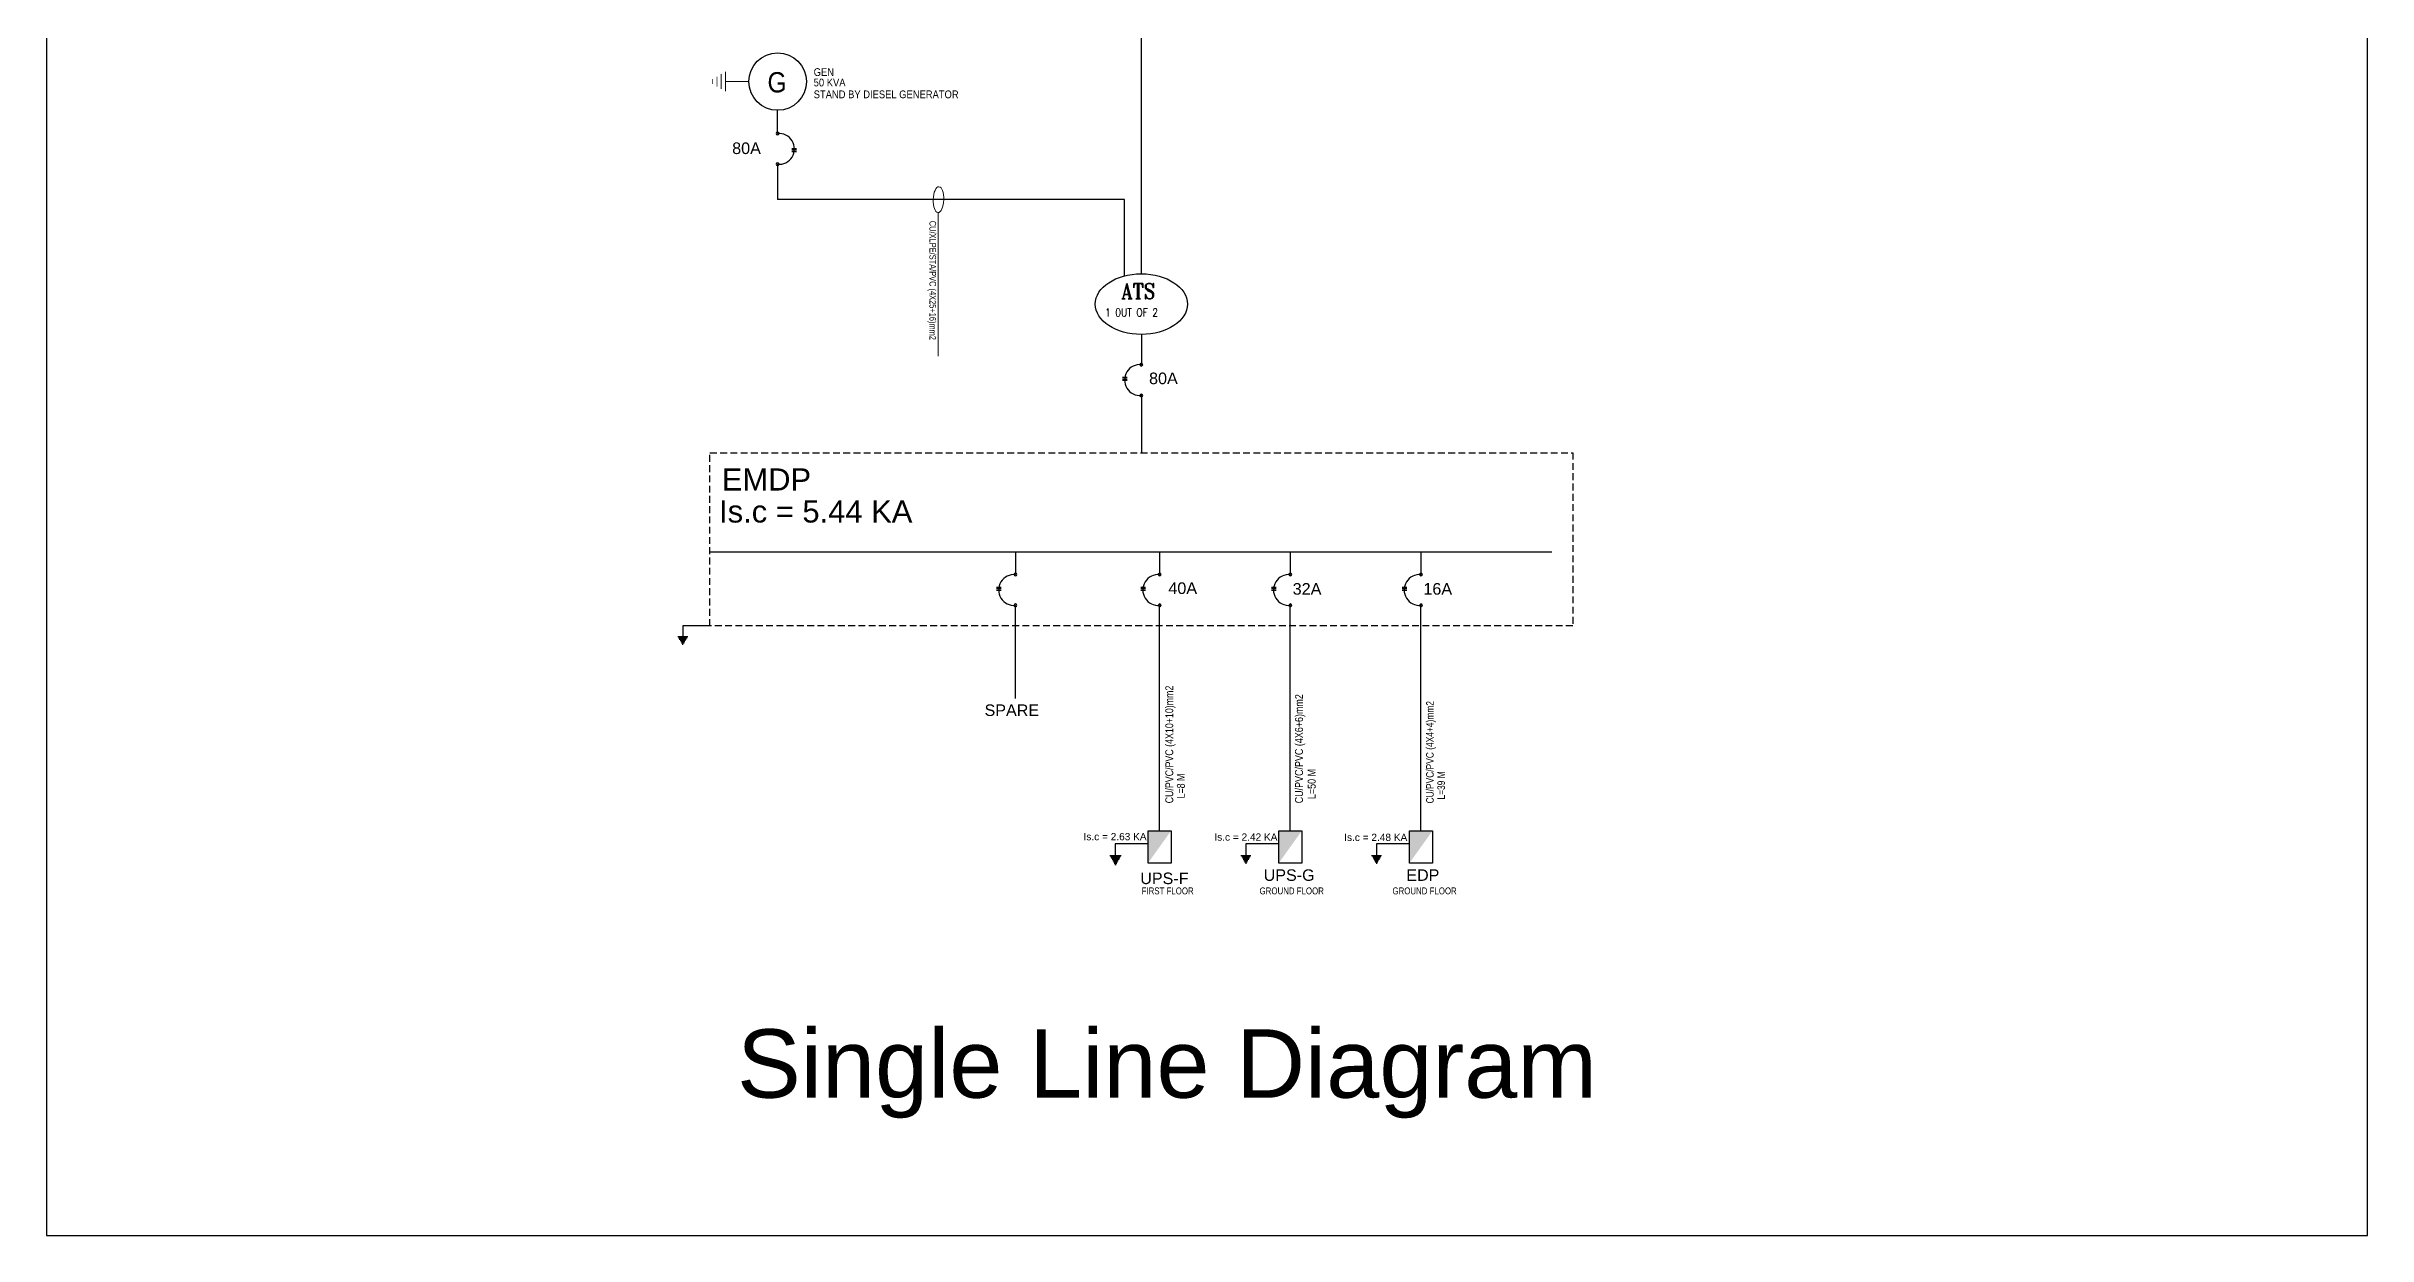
# Model space of a CAD drawing. Header units: inches. Extents: x 102 to 187, y 92 to 194.
# Drawn here: x 102 to 186.9, y 92.5 to 135.9 of the extents above; entities that cross this region are included whole.
import ezdxf
from ezdxf.enums import TextEntityAlignment as Align

# ---------------------------------------------------------------- set-up
doc = ezdxf.new("R2010")
doc.units = ezdxf.units.IN
doc.header["$MEASUREMENT"] = 0
doc.linetypes.add('HIDDEN', pattern=[0.375, 0.25, -0.125])
for name, color, linetype in [('E-SLD', 4, 'Continuous'), ('E-TEXT', 2, 'Continuous'), ('POWER', 7, 'Continuous')]:
    doc.layers.add(name, color=color, linetype=linetype)
doc.layers.add('E-TEXT-E', color=1, linetype='Continuous', lineweight=25)
doc.layers.add('E-WIR', color=4, linetype='Continuous', lineweight=0)
doc.styles.add('dim50', font='', dxfattribs={"width": 0.8, "height": 125})
doc.styles.add('GEO', font='arial.ttf', dxfattribs={"width": 1.15, "height": 0.18})
doc.styles.add('moha', font='romant.shx')
doc.styles.get("Standard").update_dxf_attribs({"font": 'arial.ttf'})
doc.styles.add('STENCIL', font='STENCIL.shx', dxfattribs={"height": 0.25})
doc.styles.get('dim50').set_extended_font_data('HelvLight')

msp = doc.modelspace()

# ---------------------------------------------------------------- linework, layer by layer
at = {"color": 10}
for p, q in [((129.464, 132.206), (129.294, 132.206)), ((129.464, 132.149), (129.294, 132.149)), ((129.464, 132.092), (129.294, 132.092)), ((141.386, 123.857), (141.556, 123.857)), ((141.386, 123.8), (141.556, 123.8)), ((141.386, 123.743), (141.556, 123.743)), ((136.784, 116.184), (136.953, 116.184)), ((136.784, 116.127), (136.953, 116.127)), ((136.784, 116.069), (136.953, 116.069)), ((142.055, 116.184), (142.224, 116.184)), ((142.055, 116.127), (142.224, 116.127)), ((142.055, 116.069), (142.224, 116.069)), ((146.834, 116.184), (147.003, 116.184)), ((146.834, 116.127), (147.003, 116.127)), ((146.834, 116.069), (147.003, 116.069)), ((151.613, 116.184), (151.783, 116.184)), ((151.613, 116.127), (151.783, 116.127)), ((151.613, 116.069), (151.783, 116.069))]:
    msp.add_line(p, q, dxfattribs=at)
at = {"color": 4, "linetype": 'HIDDEN'}
msp.add_lwpolyline([(126.299, 121.091), (157.854, 121.091), (157.854, 114.763), (126.299, 114.763)], close=True, dxfattribs=at)
at = {"layer": 'E-SLD'}
for p, q in [((126.299, 114.763), (125.305, 114.763)), ((125.305, 114.763), (125.305, 114.367)), ((125.488, 114.367), (125.123, 114.367)), ((125.46, 114.32), (125.15, 114.32)), ((125.433, 114.273), (125.177, 114.273)), ((125.406, 114.226), (125.204, 114.226)), ((125.379, 114.178), (125.232, 114.178)), ((125.352, 114.131), (125.259, 114.131)), ((125.324, 114.084), (125.286, 114.084))]:
    msp.add_line(p, q, dxfattribs=at)
msp.add_circle((128.774, 134.661), 1.051, dxfattribs=at)
at = {"layer": 'E-WIR'}
msp.add_line((126.868, 134.661), (127.722, 134.661), dxfattribs=at)
at = {"layer": 'E-WIR', "const_width": 0.0314}
for points in [[(126.868, 135.024), (126.868, 134.298)], [(126.397, 134.751), (126.397, 134.57)], [(126.554, 134.842), (126.554, 134.479)], [(126.711, 134.933), (126.711, 134.389)]]:
    msp.add_lwpolyline(points, dxfattribs=at)
at = {"layer": 'E-WIR', "ltscale": 10}
msp.add_lwpolyline([(134.639, 129.871), (134.639, 124.626)], dxfattribs=at)
msp.add_ellipse((134.657, 130.344), major_axis=(-0.018, -0.473), ratio=0.414418, dxfattribs=at)
at = {"layer": 'POWER', "color": 4}
for p, q in [((142.076, 127.633), (142.09, 148.326)), ((141.464, 130.344), (128.774, 130.344)), ((141.464, 127.558), (141.464, 130.344)), ((126.299, 117.472), (157.082, 117.472)), ((137.474, 117.472), (137.474, 116.639)), ((142.745, 117.472), (142.745, 116.639)), ((147.524, 117.472), (147.524, 116.639)), ((152.303, 117.472), (152.303, 116.639)), ((137.474, 112.105), (137.474, 115.515)), ((142.741, 107.275), (142.741, 115.515)), ((147.524, 107.276), (147.524, 115.515)), ((152.303, 107.276), (152.303, 115.515)), ((142.32, 106.096), (142.32, 107.275)), ((142.32, 107.275), (143.162, 107.275)), ((143.162, 107.275), (143.162, 106.096)), ((147.103, 106.097), (147.103, 107.276)), ((147.103, 107.276), (147.945, 107.276)), ((147.945, 107.276), (147.945, 106.097)), ((151.882, 106.097), (151.882, 107.276)), ((151.882, 107.276), (152.724, 107.276)), ((152.724, 107.276), (152.724, 106.097)), ((143.162, 106.096), (142.32, 106.096)), ((147.945, 106.097), (147.103, 106.097)), ((152.724, 106.097), (151.882, 106.097))]:
    msp.add_line(p, q, dxfattribs=at)
at = {"layer": 'POWER', "color": 1}
for p, q in [((141.341, 106.365), (140.921, 106.365)), ((141.313, 106.318), (140.948, 106.318)), ((141.286, 106.271), (140.976, 106.271)), ((141.259, 106.223), (141.003, 106.223)), ((141.232, 106.176), (141.03, 106.176)), ((141.205, 106.129), (141.057, 106.129)), ((146.083, 106.365), (145.718, 106.365)), ((146.056, 106.318), (145.745, 106.318)), ((146.028, 106.271), (145.772, 106.271)), ((146.001, 106.224), (145.8, 106.224)), ((145.974, 106.177), (145.827, 106.177)), ((145.947, 106.129), (145.854, 106.129)), ((150.862, 106.365), (150.497, 106.365)), ((150.835, 106.318), (150.524, 106.318)), ((150.807, 106.271), (150.551, 106.271)), ((150.78, 106.224), (150.579, 106.224)), ((150.753, 106.177), (150.606, 106.177)), ((150.726, 106.129), (150.633, 106.129)), ((141.177, 106.082), (141.085, 106.082)), ((141.15, 106.035), (141.112, 106.035)), ((145.919, 106.082), (145.881, 106.082)), ((150.699, 106.082), (150.66, 106.082))]:
    msp.add_line(p, q, dxfattribs=at)
at = {"layer": 'POWER'}
for p, q in [((142.32, 106.801), (141.117, 106.801)), ((141.117, 106.801), (141.117, 106.365)), ((147.103, 106.801), (145.9, 106.801)), ((145.9, 106.801), (145.9, 106.365)), ((151.882, 106.801), (150.679, 106.801)), ((150.679, 106.801), (150.679, 106.365))]:
    msp.add_line(p, q, dxfattribs=at)
at = {"layer": 'POWER', "color": 4}
msp.add_lwpolyline([(186.921, 194.145), (102.032, 194.145), (102.032, 92.481), (186.921, 92.481)], close=True, dxfattribs=at)
for points in [[(128.774, 132.761), (128.774, 133.609)], [(128.774, 131.637), (128.774, 130.344)], [(142.076, 125.418), (142.076, 124.312)], [(142.076, 123.188), (142.076, 121.091)]]:
    msp.add_lwpolyline(points, dxfattribs=at)
at = {"layer": 'POWER', "color": 1}
for centre, start, end in [((128.774, 132.761), 0, 180), ((128.774, 132.761), 180, 0), ((128.774, 131.637), 0, 180), ((128.774, 131.637), 180, 0), ((142.076, 124.312), 0, 180), ((142.076, 124.312), 180, 0), ((142.076, 123.188), 0, 180), ((142.076, 123.188), 180, 0), ((137.474, 116.639), 0, 180), ((137.474, 116.639), 180, 0), ((142.745, 116.639), 0, 180), ((142.745, 116.639), 180, 0), ((147.524, 116.639), 0, 180), ((147.524, 116.639), 180, 0), ((152.303, 116.639), 0, 180), ((152.303, 116.639), 180, 0), ((137.474, 115.515), 0, 180), ((137.474, 115.515), 180, 0), ((142.745, 115.515), 0, 180), ((142.745, 115.515), 180, 0), ((147.524, 115.515), 0, 180), ((147.524, 115.515), 180, 0), ((152.303, 115.515), 0, 180), ((152.303, 115.515), 180, 0)]:
    msp.add_arc(centre, 0.0505, start, end, dxfattribs=at)
at = {"layer": 'POWER', "color": 4}
for centre, start, end in [((128.825, 132.199), 264.74344, 95.25656), ((142.025, 123.75), 84.74344, 275.25656), ((137.422, 116.077), 84.74344, 275.25656), ((142.693, 116.077), 84.74344, 275.25656), ((147.472, 116.077), 84.74344, 275.25656), ((152.251, 116.077), 84.74344, 275.25656)]:
    msp.add_arc(centre, 0.564, start, end, dxfattribs=at)
msp.add_ellipse((142.076, 126.526), major_axis=(-1.685, 0), ratio=0.657407, dxfattribs=at)
at = {"layer": 'POWER', "color": 1}
for points in [[(143.162, 107.275), (142.32, 107.275), (142.32, 106.096)], [(147.945, 107.276), (147.103, 107.276), (147.103, 106.097)], [(152.724, 107.276), (151.882, 107.276), (151.882, 106.097)]]:
    msp.add_solid(points, dxfattribs=at)

# ---------------------------------------------------------------- texts
at = {"layer": 'E-TEXT', "color": 3, "style": 'STENCIL', "width": 0.9}
msp.add_text('G', height=0.743, dxfattribs=at).set_placement((128.752, 134.262), align=Align.CENTER)
at = {"layer": 'E-TEXT', "color": 3}
for s, height, style, width, p in [('GEN', 0.2851, 'STENCIL', 0.9, (130.093, 134.863)), ('50 KVA', 0.2851, 'STENCIL', 0.9, (130.093, 134.482)), ('STAND BY DIESEL GENERATOR', 0.28511, 'STENCIL', 0.9, (130.093, 134.05)), ('ATS', 0.5649, 'moha', 0.85, (141.344, 126.718, -0.088)), ('1 0UT OF 2', 0.286, 'moha', 0.85, (140.746, 126.076, -0.044))]:
    msp.add_text(s, height=height, dxfattribs=dict(at, style=style, width=width)).set_placement(p)
at = {"layer": 'E-TEXT-E', "color": 4, "style": 'dim50', "width": 0.8}
for s, height, rotation, p in [('CU/XLPE/STA/PVC (4X25+16)mm2 ', 0.24305, 270, (134.326, 129.57)), (' CU/PVC/PVC (4X10+10)mm2 ', 0.28918, 90, (143.242, 108.189)), (' CU/PVC/PVC (4X6+6)mm2 ', 0.29263, 90, (147.987, 108.189)), (' CU/PVC/PVC (4X4+4)mm2 ', 0.27471, 90, (152.766, 108.189)), ('L=50 M', 0.2926, 90, (148.451, 108.434)), ('L=8 M', 0.2892, 90, (143.666, 108.458)), ('L=39 M', 0.2747, 90, (153.178, 108.417))]:
    msp.add_text(s, height=height, rotation=rotation, dxfattribs=at).set_placement(p)
at = {"layer": 'POWER', "color": 1, "style": 'GEO'}
for s, height, p in [('80A', 0.4233, (127.11, 132.011)), ('80A', 0.4233, (142.357, 123.6)), ('EMDP', 0.8093, (126.732, 119.712)), ('Is.c = 5.44 KA', 0.80925, (126.633, 118.542)), ('40A', 0.4233, (143.063, 115.931)), ('32A', 0.4233, (147.61, 115.906)), ('16A', 0.4233, (152.389, 115.906)), ('SPARE', 0.4211, (136.342, 111.472)), ('Is.c = 2.63 KA', 0.26396, (139.961, 106.93)), ('Is.c = 2.42 KA', 0.26396, (144.747, 106.914)), ('Is.c = 2.48 KA', 0.26396, (149.495, 106.904)), ('UPS-F', 0.4211, (142.036, 105.327)), ('UPS-G', 0.4211, (146.55, 105.445)), ('EDP', 0.4211, (151.766, 105.445))]:
    msp.add_text(s, height=height, dxfattribs=at).set_placement(p)
at = {"layer": 'POWER', "color": 1, "style": 'GEO', "width": 0.815535}
for s, p in [('FIRST FLOOR ', (142.087, 104.952)), ('GROUND FLOOR ', (146.4, 104.952)), ('GROUND FLOOR ', (151.26, 104.952))]:
    msp.add_text(s, height=0.25264, dxfattribs=at).set_placement(p)
at = {"layer": 'POWER', "color": 1, "insert": (127.29, 100.019), "char_height": 2.5, "attachment_point": 1}
msp.add_mtext_dynamic_manual_height_columns('Single Line Diagram', width=36.64728, gutter_width=12.5, heights=[0], dxfattribs=at)

doc.saveas('drawing.dxf')
